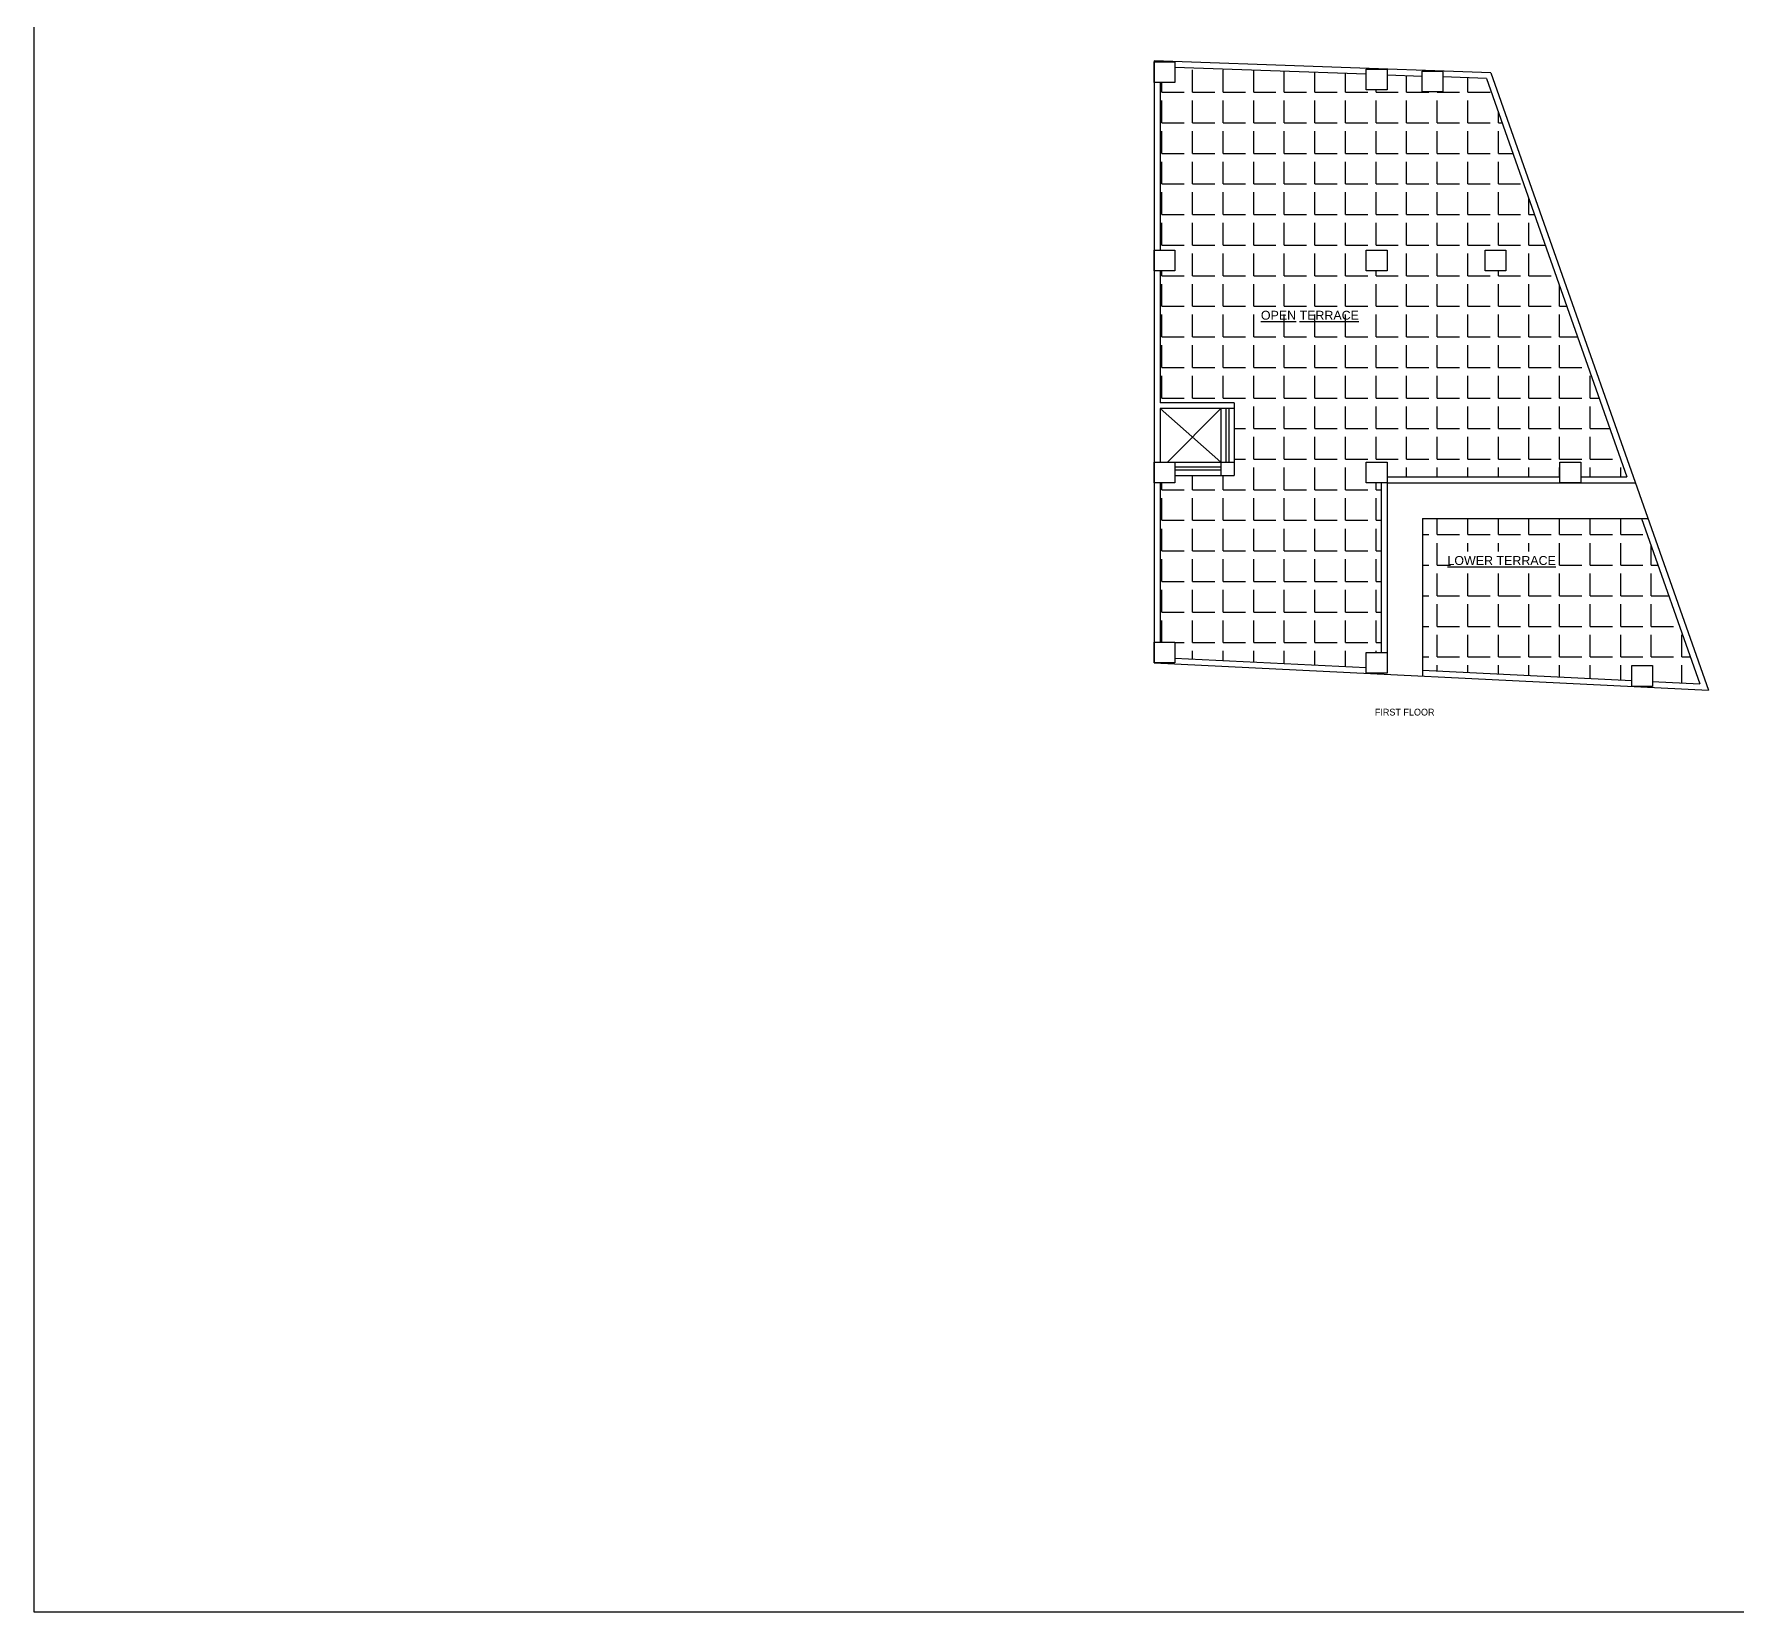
# Model space of a CAD drawing. Header units: inches. Extents: x -4105 to 12660, y -16184 to -3174.
# Drawn here: x 10736 to 11885, y -16184 to -15120 of the extents above; entities that cross this region are included whole.
import ezdxf

# ---------------------------------------------------------------- set-up
doc = ezdxf.new("R2010")
doc.units = ezdxf.units.IN
doc.header["$LTSCALE"] = 0.5
doc.header["$MEASUREMENT"] = 0
doc.layers.add('Ele', color=7, linetype='Continuous', lineweight=30)
doc.layers.add('Toilet', color=7, linetype='Continuous', lineweight=25)
doc.styles.add('arial', font='arial.ttf')
doc.styles.get("Standard").update_dxf_attribs({"font": 'arial.ttf'})

msp = doc.modelspace()

# ---------------------------------------------------------------- hatches: boundary and pattern name
at = {"layer": 'Toilet'}
h = msp.add_hatch(dxfattribs=at)
h.set_pattern_fill('ANGLE', color=256, scale=75)
h.set_pattern_definition([(0, (6712.098, 0), (0, 20.625), [15, -5.625]), (90, (6712.098, 0), (-20.625, 1e-15), [15, -5.625])])
h.paths.add_polyline_path([(11765.5, -15418.8), (11765.5, -15408.8), (11779.5, -15408.8), (11779.5, -15418.8), (11810.7, -15418.8), (11716, -15150.2), (11686.6, -15149.1), (11686.6, -15159.1), (11672.6, -15159.1), (11672.6, -15148.7), (11648.9, -15147.8), (11648.9, -15157.8), (11634.9, -15157.8), (11634.9, -15147.3), (11505.9, -15142.8), (11505.9, -15152.8), (11495.9, -15152.8), (11495.9, -15265.8), (11505.9, -15265.8), (11505.9, -15279.8), (11495.9, -15279.8), (11495.9, -15368.8), (11545.9, -15368.8), (11545.9, -15417.8), (11505.9, -15417.8), (11505.9, -15422.8), (11495.9, -15422.8), (11495.9, -15530.3), (11505.9, -15530.3), (11505.9, -15541), (11634.9, -15547.3), (11634.9, -15537.3), (11644.9, -15537.3), (11644.9, -15422.8), (11634.9, -15422.8), (11634.9, -15408.8), (11648.9, -15408.8), (11648.9, -15418.8)])
h.paths.add_polyline_path([(11715.1, -15279.8), (11715.1, -15265.8), (11729.1, -15265.8), (11729.1, -15279.8)], flags=16)
h.paths.add_polyline_path([(11648.9, -15279.8), (11634.9, -15279.8), (11634.9, -15265.8), (11648.9, -15265.8)], flags=16)
h.paths.add_polyline_path([(11562.4, -15316.2), (11631.5, -15316.2), (11631.5, -15303.9), (11562.4, -15303.9)], flags=24)
h = msp.add_hatch(dxfattribs=at)
h.set_pattern_fill('ANGLE', color=256, scale=75)
h.set_pattern_definition([(0, (6712.098, -731.546), (0, 20.625), [15, -5.625]), (90, (6712.098, -731.546), (-20.625, 1e-15), [15, -5.625])])
h.paths.add_polyline_path([(11691.7, -15481.6), (11760.8, -15481.6), (11760.8, -15469.2), (11691.7, -15469.2)], flags=16)
h.paths.add_polyline_path([(11820.6, -15446.8), (11672.9, -15446.8), (11672.9, -15549.2), (11813.9, -15556.1), (11813.9, -15546.1), (11827.9, -15546.1), (11827.9, -15556.8), (11859.9, -15558.4)])

# ---------------------------------------------------------------- linework, layer by layer
for p, q in [((11718.9, -15146.3), (11491.9, -15138.3)), ((11491.9, -15138.3), (11491.9, -15544.3)), ((11634.9, -15147.3), (11505.9, -15142.8)), ((11718.9, -15146.3), (11865.6, -15562.7)), ((11495.9, -15152.8), (11495.9, -15265.8)), ((11672.6, -15148.7), (11648.9, -15147.8)), ((11716, -15150.2), (11686.6, -15149.1)), ((11716, -15150.2), (11810.7, -15418.8)), ((11495.9, -15279.8), (11495.9, -15368.8)), ((11545.9, -15368.8), (11495.9, -15368.8)), ((11495.9, -15372.8), (11495.9, -15408.8)), ((11536.9, -15408.8), (11495.9, -15372.8)), ((11545.9, -15372.8), (11495.9, -15372.8)), ((11500.9, -15408.8), (11536.9, -15372.8)), ((11536.9, -15372.8), (11536.9, -15408.8)), ((11540.4, -15408.8), (11540.4, -15372.8)), ((11542.4, -15408.8), (11542.4, -15372.8)), ((11545.9, -15368.8), (11545.9, -15417.8)), ((11505.9, -15408.8), (11536.9, -15408.8)), ((11536.9, -15408.8), (11536.9, -15417.8)), ((11536.9, -15408.8), (11545.9, -15408.8)), ((11495.9, -15422.8), (11495.9, -15530.3)), ((11536.9, -15412.3), (11505.9, -15412.3)), ((11536.9, -15414.3), (11505.9, -15414.3)), ((11505.9, -15417.8), (11545.9, -15417.8)), ((11644.9, -15422.8), (11644.9, -15537.3)), ((11648.9, -15418.8), (11765.5, -15418.8)), ((11648.9, -15422.8), (11816.4, -15422.8)), ((11648.9, -15422.8), (11648.9, -15543.2)), ((11779.5, -15418.8), (11810.7, -15418.8)), ((11672.9, -15446.8), (11824.8, -15446.8)), ((11672.9, -15446.8), (11672.9, -15553.2)), ((11820.6, -15446.8), (11859.9, -15558.4)), ((11491.9, -15544.3), (11865.6, -15562.7)), ((11505.9, -15541), (11634.9, -15547.3)), ((11672.9, -15549.2), (11813.9, -15556.1)), ((11827.7, -15556.8), (11859.9, -15558.4))]:
    msp.add_line(p, q, dxfattribs=at)
at = {"layer": 'Toilet', "color": 3}
msp.add_lwpolyline([(10736.5, -12656), (12660, -12656), (12660, -16184.4), (10736.5, -16184.4)], close=True, dxfattribs=at)
at = {"layer": 'Toilet'}
for points in [[(11491.9, -15138.8), (11505.9, -15138.8), (11505.9, -15152.8), (11491.9, -15152.8)], [(11634.9, -15143.8), (11648.9, -15143.8), (11648.9, -15157.8), (11634.9, -15157.8)], [(11672.6, -15145.1), (11686.6, -15145.1), (11686.6, -15159.1), (11672.6, -15159.1)], [(11491.9, -15265.8), (11505.9, -15265.8), (11505.9, -15279.8), (11491.9, -15279.8)], [(11634.9, -15265.8), (11648.9, -15265.8), (11648.9, -15279.8), (11634.9, -15279.8)], [(11715.1, -15265.8), (11729.1, -15265.8), (11729.1, -15279.8), (11715.1, -15279.8)], [(11491.9, -15408.8), (11505.9, -15408.8), (11505.9, -15422.8), (11491.9, -15422.8)], [(11634.9, -15408.8), (11648.9, -15408.8), (11648.9, -15422.8), (11634.9, -15422.8)], [(11765.5, -15408.8), (11779.5, -15408.8), (11779.5, -15422.8), (11765.5, -15422.8)], [(11491.9, -15530.3), (11505.9, -15530.3), (11505.9, -15544.3), (11491.9, -15544.3)], [(11634.9, -15537.3), (11648.9, -15537.3), (11648.9, -15551.3), (11634.9, -15551.3)], [(11813.9, -15546.1), (11827.9, -15546.1), (11827.9, -15560.1), (11813.9, -15560.1)]]:
    msp.add_lwpolyline(points, close=True, dxfattribs=at)

# ---------------------------------------------------------------- texts
at = {"layer": 'Ele', "color": 0, "ltscale": 2, "char_height": 6, "attachment_point": 2}
for s, insert in [('{\\fArial TUR|b0|i0|c162|p34;\\LOP\\fArial TUR|b0|i0|c0|p34;EN TERRACE}', (11596.9, -15306.8)), ('{\\LLOWER TERRACE}', (11726.2, -15472.2))]:
    msp.add_mtext(s, dxfattribs=dict(at, insert=insert))
at = {"layer": 'Ele', "color": 0, "ltscale": 2, "insert": (11660.8, -15575.2), "char_height": 4.55, "attachment_point": 2, "style": 'arial'}
msp.add_mtext('{\\fCentury Gothic|b0|i0|c0|p34;FIRST FLOOR }', dxfattribs=at)

doc.saveas('drawing.dxf')
